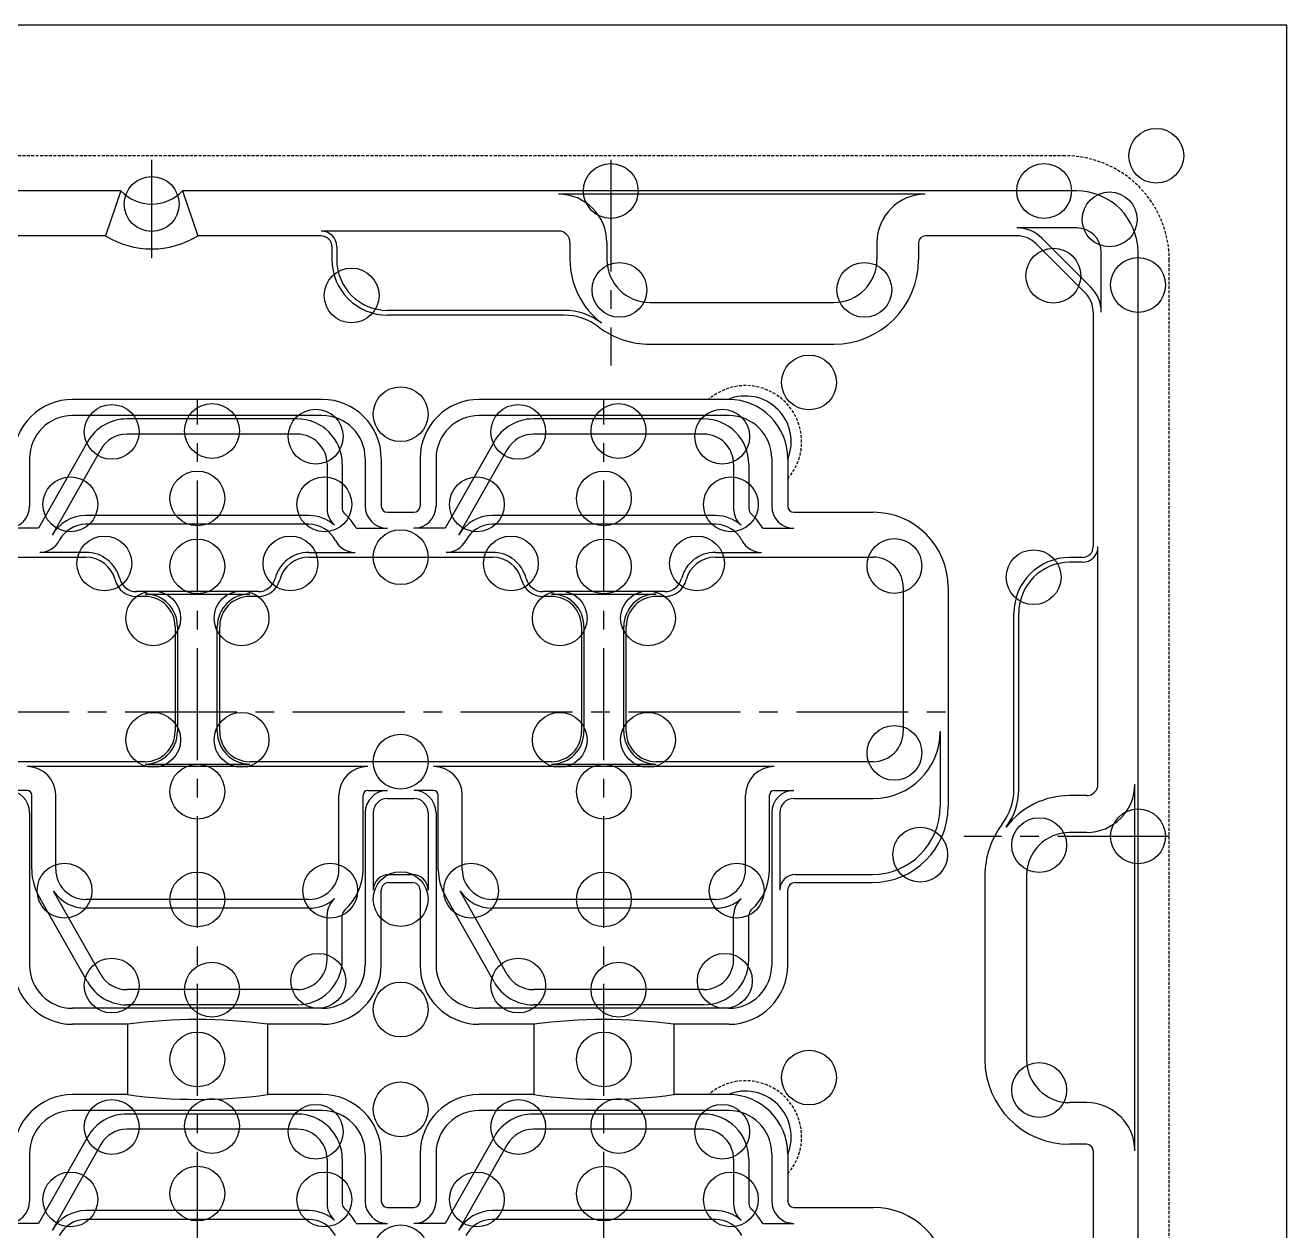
# Model space of a CAD drawing. Extents: x -808 to -24, y -277 to 138.
# Drawn here: x -404.2 to -307.5, y 40.1 to 132.5 of the extents above; entities that cross this region are included whole.
import ezdxf

# ---------------------------------------------------------------- set-up
doc = ezdxf.new("R2010")
doc.units = 0
doc.header["$LTSCALE"] = 0.45
doc.header["$MEASUREMENT"] = 0
doc.linetypes.add('CENTER2', pattern=[28.575, 19.05, -3.175, 3.175, -3.175])
doc.linetypes.add('HIDDENX2', pattern=[0.75, 0.5, -0.25])
for name, color, linetype in [('ANA 10', 7, 'CONTINUOUS'), ('ANA 11.5', 60, 'CONTINUOUS'), ('ANA 12', 6, 'CONTINUOUS'), ('ANA 13', 230, 'CONTINUOUS'), ('ANA 18.5', 30, 'CONTINUOUS'), ('ANA 28', 110, 'CONTINUOUS'), ('ANA 31 Φ8.6x5°U7', 5, 'CONTINUOUS'), ('ANA 33', 4, 'CONTINUOUS'), ('ANA 35', 140, 'CONTINUOUS'), ('ANA NEJI', 1, 'CONTINUOUS'), ('CENTER', 243, 'CENTER2'), ('DETAIL', 6, 'CONTINUOUS'), ('HIDDEN', 5, 'HIDDENX2'), ('LINE', 7, 'CONTINUOUS'), ('LINE1', 30, 'CONTINUOUS'), ('LINE2', 110, 'CONTINUOUS'), ('LINE3', 230, 'CONTINUOUS'), ('LINE6', 60, 'CONTINUOUS'), ('LINE8', 200, 'CONTINUOUS'), ('LINE9', 140, 'CONTINUOUS'), ('SECTION', 31, 'CONTINUOUS'), ('TEXT', 4, 'CONTINUOUS')]:
    doc.layers.add(name, color=color, linetype=linetype)

msp = doc.modelspace()

# ---------------------------------------------------------------- linework, layer by layer
at = {"layer": 'ANA 10'}
for centre in [(-359.3, 119.8), (-326.095, 119.8), (-394.475, 118.8), (-321.0716, 117.6234), (-318.895, 112.6), (-375.4, 91.745), (-398.1042, 91.26149), (-383.8458, 91.26149), (-366.9542, 91.26149), (-352.6958, 91.26149), (-337.56365, 91.07135), (-394.35865, 87.06135), (-387.59135, 87.06135), (-363.20865, 87.06135), (-356.44135, 87.06135), (-394.35865, 77.74865), (-387.59135, 77.74865), (-363.20865, 77.74865), (-356.44135, 77.74865), (-337.56365, 76.74865), (-375.4, 76.075), (-318.895, 70.35), (-375.4, 38.485)]:
    msp.add_circle(centre, 2.1, dxfattribs=at)
at = {"layer": 'ANA 11.5'}
for centre in [(-390.975, 91.03064), (-359.825, 91.03064), (-390.975, 73.77936), (-359.825, 73.77936)]:
    msp.add_circle(centre, 2.1, dxfattribs=at)
at = {"layer": 'ANA 12'}
for centre in [(-358.63345, 112.22155), (-339.86655, 112.22155), (-326.47345, 69.68345), (-326.47345, 50.91655)]:
    msp.add_circle(centre, 2.1, dxfattribs=at)
at = {"layer": 'ANA 13'}
for centre in [(-400.70642, 95.79114), (-390.975, 96.24555), (-381.24358, 95.79114), (-369.55642, 95.79114), (-359.825, 96.24555), (-350.09358, 95.79114), (-401.15135, 66.19365), (-380.79865, 66.19365), (-370.00135, 66.19365), (-349.64865, 66.19365), (-390.975, 65.52), (-359.825, 65.52), (-400.70642, 42.53114), (-390.975, 42.98555), (-381.24358, 42.53114), (-369.55642, 42.53114), (-359.825, 42.98555), (-350.09358, 42.53114)]:
    msp.add_circle(centre, 2.1, dxfattribs=at)
at = {"layer": 'ANA 18.5'}
for centre in [(-397.53816, 101.34058), (-389.85734, 101.41567), (-366.38816, 101.34058), (-358.70734, 101.41567), (-381.90865, 100.97998), (-350.75865, 100.97998), (-397.53816, 58.92306), (-381.70865, 59.28365), (-366.38816, 58.92306), (-350.55865, 59.28365), (-389.85734, 58.61), (-358.70734, 58.61), (-397.53816, 48.08058), (-389.85734, 48.15567), (-381.90865, 47.71998), (-366.38816, 48.08058), (-358.70734, 48.15567), (-350.75865, 47.71998)]:
    msp.add_circle(centre, 2.1, dxfattribs=at)
at = {"layer": 'ANA 28'}
for centre in [(-375.4, 102.69401), (-375.4, 65.5447), (-375.4, 57.08599), (-375.4, 49.43401)]:
    msp.add_circle(centre, 2.1, dxfattribs=at)
at = {"layer": 'ANA 31 Φ8.6x5°U7'}
for centre in [(-344.10758, 105.12983), (-344.10758, 51.86983)]:
    msp.add_circle(centre, 2.1, dxfattribs=at)
at = {"layer": 'ANA 33'}
for centre in [(-325.38626, 113.30874), (-335.589, 68.95304)]:
    msp.add_circle(centre, 2.1, dxfattribs=at)
at = {"layer": 'ANA 35'}
for centre in [(-379.15772, 111.79728), (-326.89772, 90.20772), (-390.975, 53.26), (-359.825, 53.26)]:
    msp.add_circle(centre, 2.1, dxfattribs=at)
at = {"layer": 'ANA NEJI'}
msp.add_circle((-317.5, 122.5), 2.1, dxfattribs=at)
at = {"layer": 'CENTER'}
for p, q in [((-394.475, 114.65638), (-394.475, 122.195)), ((-359.3, 122.195), (-359.3, 106.44006)), ((-390.975, -103.82785), (-390.975, 103.82785)), ((-359.825, -103.82785), (-359.825, 103.82785)), ((-666.54797, 79.89), (-333.45203, 79.89)), ((-316.5, 70.35), (-332.25494, 70.35))]:
    msp.add_line(p, q, dxfattribs=at)
at = {"layer": 'DETAIL'}
for p, q in [((-335.2, 119.55443), (-363.3, 119.55443)), ((-359.6, 115.85443), (-359.6, 114.555)), ((-338.9, 115.85443), (-338.9, 114.555)), ((-356.3, 111.255), (-342.2, 111.255)), ((-319.14057, 46.25), (-319.14057, 74.35)), ((-322.84057, 70.65), (-324.14, 70.65)), ((-327.44, 67.35), (-327.44, 53.25)), ((-322.84057, 49.95), (-324.14, 49.95))]:
    msp.add_line(p, q, dxfattribs=at)
for centre, radius, start, end in [((-363.3, 115.85443), 3.7, 0, 90), ((-335.2, 115.85443), 3.7, 90, 180), ((-356.3, 114.555), 3.3, 180, 270), ((-342.2, 114.555), 3.3, 270, 0), ((-348.97252, 100.59248), 3.5, 337.5764905, 112.4235095), ((-322.84057, 74.35), 3.7, 270, 0), ((-324.14, 67.35), 3.3, 90, 180), ((-324.14, 53.25), 3.3, 180, 270), ((-348.97252, 47.33248), 3.5, 337.5764905, 112.4235095), ((-322.84057, 46.25), 3.7, 0, 90)]:
    msp.add_arc(centre, radius, start, end, dxfattribs=at)
at = {"layer": 'HIDDEN'}
msp.add_lwpolyline([(-671.5, -122.5), (-324.5, -122.5, 0.41421356), (-316.5, -114.5), (-316.5, 114.5, 0.41421356), (-324.5, 122.5), (-671.5, 122.5), (-683.5, 110.5), (-683.5, -110.5)], format="xyb", close=True, dxfattribs=at)
for centre in [(-348.97252, 100.59248), (-348.97252, 47.33248)]:
    msp.add_arc(centre, 4.3, 318.7995848, 131.2004152, dxfattribs=at)
at = {"layer": 'LINE'}
for p, q in [((-396.84143, 119.8), (-398.00713, 116.36203)), ((-392.10857, 119.8), (-390.94287, 116.36203)), ((-413.585, 91.745), (-399.515, 91.745)), ((-382.435, 91.745), (-368.365, 91.745)), ((-351.285, 91.745), (-339.19, 91.745)), ((-336.89, 89.445), (-336.89, 78.375)), ((-394.985, 88.735), (-395.63945, 88.735)), ((-386.31055, 88.735), (-386.965, 88.735)), ((-363.835, 88.735), (-364.48945, 88.735)), ((-355.16055, 88.735), (-355.815, 88.735)), ((-392.685, 86.435), (-392.685, 78.375)), ((-389.265, 78.375), (-389.265, 86.435)), ((-361.535, 86.435), (-361.535, 78.375)), ((-358.115, 78.375), (-358.115, 86.435)), ((-394.985, 76.075), (-418.115, 76.075)), ((-363.835, 76.075), (-386.965, 76.075)), ((-339.19, 76.075), (-355.815, 76.075))]:
    msp.add_line(p, q, dxfattribs=at)
msp.add_lwpolyline([(-692.5, -132.5), (-307.5, -132.5), (-307.5, 132.5), (-692.5, 132.5)], close=True, dxfattribs=at)
for points in [[(-396.84143, 119.8), (-462.45857, 119.8)], [(-323.595, 119.8), (-392.10857, 119.8)]]:
    msp.add_lwpolyline(points, dxfattribs=at)
msp.add_lwpolyline([(-318.895, 37.54143), (-318.895, 115.1, 0.41421356), (-323.595, 119.8)], format="xyb", dxfattribs=at)
for centre, radius, start, end in [((-394.475, 122.1), 3.3, 224.1843852, 315.8156148), ((-399.515, 89.445), 2.3, 14.3296242, 90), ((-382.435, 89.445), 2.3, 90, 165.6703758), ((-368.365, 89.445), 2.3, 14.3296242, 90), ((-351.285, 89.445), 2.3, 90, 165.6703758), ((-339.19, 89.445), 2.3, 0, 90), ((-395.63945, 90.435), 1.7, 194.3296242, 270), ((-386.31055, 90.435), 1.7, 270, 345.6703758), ((-364.48945, 90.435), 1.7, 194.3296242, 270), ((-355.16055, 90.435), 1.7, 270, 345.6703758), ((-394.985, 86.435), 2.3, 0, 90), ((-386.965, 86.435), 2.3, 90, 180), ((-363.835, 86.435), 2.3, 0, 90), ((-355.815, 86.435), 2.3, 90, 180), ((-394.985, 78.375), 2.3, 270, 0), ((-386.965, 78.375), 2.3, 180, 270), ((-363.835, 78.375), 2.3, 270, 0), ((-355.815, 78.375), 2.3, 180, 270), ((-339.19, 78.375), 2.3, 270, 0)]:
    msp.add_arc(centre, radius, start, end, dxfattribs=at)
at = {"layer": 'LINE1'}
for p, q in [((-383.335, 101.17), (-396.37967, 101.17)), ((-352.185, 101.17), (-365.22967, 101.17)), ((-398.38127, 100.00298), (-402.10429, 93.42563)), ((-367.23127, 100.00298), (-370.95429, 93.42563)), ((-381.035, 98.87), (-381.035, 95.4598)), ((-349.885, 98.87), (-349.885, 95.4598)), ((-382.435, 94.93532), (-399.515, 94.93532)), ((-351.285, 94.93532), (-368.365, 94.93532)), ((-398.38127, 59.77702), (-401.9947, 66.16076)), ((-367.23127, 59.77702), (-370.8447, 66.16076)), ((-382.425, 64.84468), (-399.525, 64.84468)), ((-351.275, 64.84468), (-368.375, 64.84468)), ((-381.035, 60.91), (-381.035, 64.31137)), ((-349.885, 60.91), (-349.885, 64.31137)), ((-383.335, 58.61), (-396.37967, 58.61)), ((-352.185, 58.61), (-365.22967, 58.61)), ((-383.335, 47.91), (-396.37967, 47.91)), ((-352.185, 47.91), (-365.22967, 47.91)), ((-398.38127, 46.74298), (-402.10429, 40.16563)), ((-367.23127, 46.74298), (-370.95429, 40.16563)), ((-381.035, 45.61), (-381.035, 42.1998)), ((-349.885, 45.61), (-349.885, 42.1998)), ((-382.435, 41.67532), (-399.515, 41.67532)), ((-351.285, 41.67532), (-368.365, 41.67532))]:
    msp.add_line(p, q, dxfattribs=at)
for centre, radius, start, end in [((-396.37967, 98.87), 2.3, 90, 150.4885014), ((-383.335, 98.87), 2.3, 0, 90), ((-365.22967, 98.87), 2.3, 90, 150.4885014), ((-352.185, 98.87), 2.3, 0, 90), ((-399.515, 91.96), 2.97532, 90, 150.4885014), ((-382.435, 91.96), 2.97532, 48.4665706, 90), ((-379.335, 95.4598), 1.7, 180, 228.4665706), ((-368.365, 91.96), 2.97532, 90, 150.4885014), ((-351.285, 91.96), 2.97532, 48.4665706, 90), ((-348.185, 95.4598), 1.7, 180, 228.4665706), ((-399.525, 67.82), 2.97532, 213.8947944, 270), ((-368.375, 67.82), 2.97532, 213.8947944, 270), ((-382.425, 67.82), 2.97532, 270, 311.369924), ((-379.335, 64.31137), 1.7, 131.369924, 180), ((-351.275, 67.82), 2.97532, 270, 311.369924), ((-348.185, 64.31137), 1.7, 131.369924, 180), ((-383.335, 60.91), 2.3, 270, 0), ((-352.185, 60.91), 2.3, 270, 0), ((-396.37967, 60.91), 2.3, 209.5114986, 270), ((-365.22967, 60.91), 2.3, 209.5114986, 270), ((-396.37967, 45.61), 2.3, 90, 150.4885014), ((-383.335, 45.61), 2.3, 0, 90), ((-365.22967, 45.61), 2.3, 90, 150.4885014), ((-352.185, 45.61), 2.3, 0, 90), ((-399.515, 38.7), 2.97532, 90, 150.4885014), ((-382.435, 38.7), 2.97532, 48.4665706, 90), ((-379.335, 42.1998), 1.7, 180, 228.4665706), ((-368.365, 38.7), 2.97532, 90, 150.4885014), ((-351.285, 38.7), 2.97532, 48.4665706, 90), ((-348.185, 42.1998), 1.7, 180, 228.4665706)]:
    msp.add_arc(centre, radius, start, end, dxfattribs=at)
at = {"layer": 'LINE2'}
for p, q in [((-381.415, 102.6), (-400.535, 102.6)), ((-350.265, 102.6), (-369.385, 102.6)), ((-383.335, 102.33645), (-396.37967, 102.33645)), ((-352.185, 102.33645), (-365.22967, 102.33645)), ((-399.39638, 100.57757), (-403.14493, 93.95512)), ((-368.24638, 100.57757), (-371.99493, 93.95512)), ((-403.835, 99.3), (-403.835, 95.65512)), ((-379.86855, 98.87), (-379.86855, 95.4598)), ((-378.115, 99.3), (-378.115, 95.65512)), ((-372.685, 99.3), (-372.685, 95.65512)), ((-348.71855, 98.87), (-348.71855, 95.4598)), ((-346.965, 99.3), (-346.965, 95.65512)), ((-403.14493, 93.95512), (-405.535, 93.95512)), ((-378.80544, 93.95512), (-376.415, 93.95512)), ((-371.99493, 93.95512), (-374.385, 93.95512)), ((-347.65544, 93.95512), (-345.265, 93.95512)), ((-404.025, 73.86488), (-405.535, 73.86488)), ((-403.66677, 67.82), (-403.66677, 73.50665)), ((-378.28323, 67.82), (-378.28323, 73.50665)), ((-377.925, 73.86488), (-376.415, 73.86488)), ((-372.875, 73.86488), (-374.385, 73.86488)), ((-372.51677, 67.82), (-372.51677, 73.50665)), ((-347.13323, 67.82), (-347.13323, 73.50665)), ((-346.775, 73.86488), (-345.265, 73.86488)), ((-403.835, 72.16488), (-403.835, 60.48)), ((-378.115, 72.16488), (-378.115, 60.48)), ((-372.685, 72.16488), (-372.685, 60.48)), ((-346.965, 72.16488), (-346.965, 60.48)), ((-399.39638, 59.20243), (-402.98964, 65.55052)), ((-368.24638, 59.20243), (-371.83964, 65.55052)), ((-379.86855, 60.91), (-379.86855, 64.31137)), ((-348.71855, 60.91), (-348.71855, 64.31137)), ((-381.415, 57.18), (-400.535, 57.18)), ((-383.335, 57.44355), (-396.37967, 57.44355)), ((-350.265, 57.18), (-369.385, 57.18)), ((-352.185, 57.44355), (-365.22967, 57.44355)), ((-381.415, 49.34), (-400.535, 49.34)), ((-350.265, 49.34), (-369.385, 49.34)), ((-383.335, 49.07645), (-396.37967, 49.07645)), ((-352.185, 49.07645), (-365.22967, 49.07645)), ((-399.39638, 47.31757), (-403.14493, 40.69512)), ((-368.24638, 47.31757), (-371.99493, 40.69512)), ((-403.835, 46.04), (-403.835, 42.39512)), ((-379.86855, 45.61), (-379.86855, 42.1998)), ((-378.115, 46.04), (-378.115, 42.39512)), ((-372.685, 46.04), (-372.685, 42.39512)), ((-348.71855, 45.61), (-348.71855, 42.1998)), ((-346.965, 46.04), (-346.965, 42.39512)), ((-403.14493, 40.69512), (-405.535, 40.69512)), ((-378.80544, 40.69512), (-376.415, 40.69512)), ((-371.99493, 40.69512), (-374.385, 40.69512)), ((-347.65544, 40.69512), (-345.265, 40.69512))]:
    msp.add_line(p, q, dxfattribs=at)
for centre, radius, start, end in [((-400.535, 99.3), 3.3, 90, 180), ((-381.415, 99.3), 3.3, 0, 90), ((-369.385, 99.3), 3.3, 90, 180), ((-350.265, 99.3), 3.3, 0, 90), ((-396.37967, 98.87), 3.46645, 90, 150.4885014), ((-383.335, 98.87), 3.46645, 0, 90), ((-365.22967, 98.87), 3.46645, 90, 150.4885014), ((-352.185, 98.87), 3.46645, 0, 90), ((-405.535, 95.65512), 1.7, 270, 0), ((-379.335, 95.4598), 0.53355, 180, 228.4665706), ((-382.435, 91.96), 4.14177, 28.7969998, 48.4665706), ((-376.415, 95.65512), 1.7, 180, 270), ((-374.385, 95.65512), 1.7, 270, 0), ((-348.185, 95.4598), 0.53355, 180, 228.4665706), ((-351.285, 91.96), 4.14177, 28.7969998, 48.4665706), ((-345.265, 95.65512), 1.7, 180, 270), ((-405.535, 72.16488), 1.7, 0, 90), ((-404.025, 73.50665), 0.35823, 0, 90), ((-377.925, 73.50665), 0.35823, 90, 180), ((-376.415, 72.16488), 1.7, 90, 180), ((-374.385, 72.16488), 1.7, 0, 90), ((-372.875, 73.50665), 0.35823, 0, 90), ((-346.775, 73.50665), 0.35823, 90, 180), ((-345.265, 72.16488), 1.7, 90, 180), ((-399.525, 67.82), 4.14177, 180, 213.2263763), ((-382.425, 67.82), 4.14177, 311.369924, 0), ((-368.375, 67.82), 4.14177, 180, 213.2263763), ((-351.275, 67.82), 4.14177, 311.369924, 0), ((-379.335, 64.31137), 0.53355, 131.369924, 180), ((-348.185, 64.31137), 0.53355, 131.369924, 180), ((-383.335, 60.91), 3.46645, 270, 0), ((-352.185, 60.91), 3.46645, 270, 0), ((-400.535, 60.48), 3.3, 180, 270), ((-381.415, 60.48), 3.3, 270, 0), ((-369.385, 60.48), 3.3, 180, 270), ((-350.265, 60.48), 3.3, 270, 0), ((-396.37967, 60.91), 3.46645, 209.5114986, 270), ((-365.22967, 60.91), 3.46645, 209.5114986, 270), ((-400.535, 46.04), 3.3, 90, 180), ((-381.415, 46.04), 3.3, 0, 90), ((-369.385, 46.04), 3.3, 90, 180), ((-350.265, 46.04), 3.3, 0, 90), ((-396.37967, 45.61), 3.46645, 90, 150.4885014), ((-383.335, 45.61), 3.46645, 0, 90), ((-365.22967, 45.61), 3.46645, 90, 150.4885014), ((-352.185, 45.61), 3.46645, 0, 90), ((-405.535, 42.39512), 1.7, 270, 0), ((-379.335, 42.1998), 0.53355, 180, 228.4665706), ((-382.435, 38.7), 4.14177, 28.7969998, 48.4665706), ((-376.415, 42.39512), 1.7, 180, 270), ((-374.385, 42.39512), 1.7, 270, 0), ((-348.185, 42.1998), 0.53355, 180, 228.4665706), ((-351.285, 38.7), 4.14177, 28.7969998, 48.4665706), ((-345.265, 42.39512), 1.7, 180, 270)]:
    msp.add_arc(centre, radius, start, end, dxfattribs=at)
at = {"layer": 'LINE3'}
for p, q in [((-382.435, 94.26), (-399.515, 94.26)), ((-351.285, 94.26), (-368.365, 94.26)), ((-399.515, 92.11335), (-403.05973, 92.11335)), ((-382.435, 92.11335), (-378.89027, 92.11335)), ((-368.365, 92.11335), (-371.90973, 92.11335)), ((-351.285, 92.11335), (-347.74027, 92.11335)), ((-386.31055, 89.10335), (-395.63945, 89.10335)), ((-355.16055, 89.10335), (-364.48945, 89.10335)), ((-377.925, 75.70665), (-404.025, 75.70665)), ((-346.775, 75.70665), (-372.875, 75.70665)), ((-401.825, 67.82), (-401.825, 73.50665)), ((-380.125, 67.82), (-380.125, 73.50665)), ((-370.675, 67.82), (-370.675, 73.50665)), ((-348.975, 67.82), (-348.975, 73.50665)), ((-382.425, 65.52), (-399.525, 65.52)), ((-351.275, 65.52), (-368.375, 65.52)), ((-382.435, 41), (-399.515, 41)), ((-351.285, 41), (-368.365, 41))]:
    msp.add_line(p, q, dxfattribs=at)
for centre, radius, start, end in [((-399.515, 91.96), 2.3, 90, 152.3972596), ((-382.435, 91.96), 2.3, 27.6027404, 90), ((-368.365, 91.96), 2.3, 90, 152.3972596), ((-351.285, 91.96), 2.3, 27.6027404, 90), ((-403.05973, 93.81335), 1.7, 270, 332.3972596), ((-378.89027, 93.81335), 1.7, 207.6027404, 270), ((-371.90973, 93.81335), 1.7, 270, 332.3972596), ((-347.74027, 93.81335), 1.7, 207.6027404, 270), ((-399.515, 89.445), 2.66835, 14.3296242, 90), ((-382.435, 89.445), 2.66835, 90, 165.6703758), ((-368.365, 89.445), 2.66835, 14.3296242, 90), ((-351.285, 89.445), 2.66835, 90, 165.6703758), ((-395.63945, 90.435), 1.33165, 194.3296242, 270), ((-386.31055, 90.435), 1.33165, 270, 345.6703758), ((-364.48945, 90.435), 1.33165, 194.3296242, 270), ((-355.16055, 90.435), 1.33165, 270, 345.6703758), ((-404.025, 73.50665), 2.2, 0, 90), ((-377.925, 73.50665), 2.2, 90, 180), ((-372.875, 73.50665), 2.2, 0, 90), ((-346.775, 73.50665), 2.2, 90, 180), ((-399.525, 67.82), 2.3, 180, 270), ((-382.425, 67.82), 2.3, 270, 0), ((-368.375, 67.82), 2.3, 180, 270), ((-351.275, 67.82), 2.3, 270, 0), ((-399.515, 38.7), 2.3, 90, 152.3972596), ((-382.435, 38.7), 2.3, 27.6027404, 90), ((-368.365, 38.7), 2.3, 90, 152.3972596), ((-351.285, 38.7), 2.3, 27.6027404, 90)]:
    msp.add_arc(centre, radius, start, end, dxfattribs=at)
at = {"layer": 'LINE6'}
for p, q in [((-394.985, 88.91918), (-386.965, 88.91918)), ((-363.835, 88.91918), (-355.815, 88.91918)), ((-392.50082, 86.435), (-392.50082, 78.375)), ((-389.44918, 78.375), (-389.44918, 86.435)), ((-361.35082, 86.435), (-361.35082, 78.375)), ((-358.29918, 78.375), (-358.29918, 86.435)), ((-394.985, 75.89082), (-386.965, 75.89082)), ((-363.835, 75.89082), (-355.815, 75.89082))]:
    msp.add_line(p, q, dxfattribs=at)
for centre, start, end in [((-394.985, 86.435), 0, 90), ((-386.965, 86.435), 90, 180), ((-363.835, 86.435), 0, 90), ((-355.815, 86.435), 90, 180), ((-394.985, 78.375), 270, 0), ((-386.965, 78.375), 180, 270), ((-363.835, 78.375), 270, 0), ((-355.815, 78.375), 180, 270)]:
    msp.add_arc(centre, 2.48418, start, end, dxfattribs=at)
at = {"layer": 'LINE8'}
for centre, start, end in [((-390.975, 17.04347), 82.1469066, 97.8530934), ((-359.825, 17.04347), 82.1469066, 97.8530934), ((-390.975, 89.47653), 262.1469066, 277.8530934), ((-359.825, 89.47653), 262.1469066, 277.8530934)]:
    msp.add_arc(centre, 39.27704, start, end, dxfattribs=at)
at = {"layer": 'LINE9'}
for p, q in [((-363.3, 116.73039), (-381.5, 116.73039)), ((-380.3, 115.53039), (-380.3, 114.555)), ((-362.42404, 115.85443), (-362.42404, 114.555)), ((-362.87267, 110.655), (-376.4, 110.655)), ((-321.96461, 74.35), (-321.96461, 92.55)), ((-323.16461, 91.35), (-324.14, 91.35)), ((-328.04, 73.92267), (-328.04, 87.45)), ((-322.84057, 73.47404), (-324.14, 73.47404))]:
    msp.add_line(p, q, dxfattribs=at)
for centre, radius, start, end in [((-381.5, 115.53039), 1.2, 0, 90), ((-363.3, 115.85443), 0.87596, 0, 90), ((-376.4, 114.555), 3.9, 180, 270), ((-356.3, 114.555), 6.12404, 180, 232.610638), ((-362.87267, 105.955), 4.7, 52.610638, 90), ((-323.16461, 92.55), 1.2, 270, 0), ((-324.14, 87.45), 3.9, 90, 180), ((-332.74, 73.92267), 4.7, 322.610638, 0), ((-324.14, 67.35), 6.12404, 90, 142.610638), ((-322.84057, 74.35), 0.87596, 270, 0)]:
    msp.add_arc(centre, radius, start, end, dxfattribs=at)
at = {"layer": 'SECTION'}
for p, q in [((-380.66835, 115.53039), (-380.66835, 114.555)), ((-335.7076, 115.85443), (-335.7076, 114.555)), ((-326.69676, 115.75103), (-322.94397, 111.99824)), ((-362.87267, 110.28665), (-376.4, 110.28665)), ((-322.33297, 110.52316), (-322.33297, 92.55)), ((-356.3, 108.0626), (-342.2, 108.0626)), ((-381.415, 103.82785), (-400.535, 103.82785)), ((-350.265, 103.82785), (-369.385, 103.82785)), ((-376.88715, 99.3), (-376.88715, 95.65512)), ((-373.91285, 99.3), (-373.91285, 95.65512)), ((-345.73715, 99.3), (-345.73715, 95.65512)), ((-376.415, 95.18297), (-374.385, 95.18297)), ((-345.265, 95.18297), (-339.19, 95.18297)), ((-323.16461, 91.71835), (-324.14, 91.71835)), ((-333.45203, 89.445), (-333.45203, 72.63)), ((-328.40835, 73.92267), (-328.40835, 87.45)), ((-376.30108, 66.81608), (-374.49892, 66.81608)), ((-345.15108, 66.81608), (-339.26596, 66.81608)), ((-330.6324, 67.35), (-330.6324, 53.25)), ((-376.88715, 60.48), (-376.88715, 66.23)), ((-373.91285, 66.23), (-373.91285, 60.48)), ((-345.73715, 60.48), (-345.73715, 66.23)), ((-396.34156, 55.95215), (-400.535, 55.95215)), ((-396.34156, 55.95215), (-396.34156, 50.56785)), ((-381.415, 55.95215), (-385.60844, 55.95215)), ((-385.60844, 55.95215), (-385.60844, 50.56785)), ((-365.19156, 55.95215), (-369.385, 55.95215)), ((-365.19156, 55.95215), (-365.19156, 50.56785)), ((-350.265, 55.95215), (-354.45844, 55.95215)), ((-354.45844, 55.95215), (-354.45844, 50.56785)), ((-396.34156, 50.56785), (-400.535, 50.56785)), ((-381.415, 50.56785), (-385.60844, 50.56785)), ((-365.19156, 50.56785), (-369.385, 50.56785)), ((-350.265, 50.56785), (-354.45844, 50.56785)), ((-322.84057, 46.7576), (-324.14, 46.7576)), ((-376.88715, 46.04), (-376.88715, 42.39512)), ((-373.91285, 46.04), (-373.91285, 42.39512)), ((-345.73715, 46.04), (-345.73715, 42.39512)), ((-322.33297, 46.25), (-322.33297, 38.70713)), ((-376.415, 41.92297), (-374.385, 41.92297)), ((-345.265, 41.92297), (-339.19, 41.92297))]:
    msp.add_line(p, q, dxfattribs=at)
for points in [[(-398.00713, 116.36203), (-405.55, 116.36203)], [(-381.5, 116.36203), (-390.94287, 116.36203)], [(-328.17184, 116.36203), (-335.2, 116.36203)], [(-322.33297, 46.25), (-322.33297, 38.70713)]]:
    msp.add_lwpolyline(points, dxfattribs=at)
for centre, radius, start, end in [((-394.475, 122.1), 6.73797, 238.3847345, 301.6152655), ((-381.5, 115.53039), 0.83165, 0, 90), ((-335.2, 115.85443), 0.5076, 90, 180), ((-328.17184, 114.27596), 2.08608, 45, 90), ((-376.4, 114.555), 4.26835, 180, 270), ((-342.2, 114.555), 6.4924, 270, 0), ((-324.41904, 110.52316), 2.08608, 360, 45), ((-362.87267, 105.955), 4.33165, 52.610638, 90), ((-356.3, 114.555), 6.4924, 232.610638, 270), ((-400.535, 99.3), 4.52785, 90, 180), ((-381.415, 99.3), 4.52785, 0, 90), ((-369.385, 99.3), 4.52785, 90, 180), ((-350.265, 99.3), 4.52785, 0, 90), ((-376.415, 95.65512), 0.47215, 180, 270), ((-374.385, 95.65512), 0.47215, 270, 0), ((-345.265, 95.65512), 0.47215, 180, 270), ((-339.19, 89.445), 5.73797, 0, 90), ((-323.16461, 92.55), 0.83165, 270, 0), ((-324.14, 87.45), 4.26835, 90, 180), ((-332.74, 73.92267), 4.33165, 322.610638, 0), ((-339.26596, 72.63), 5.81392, 270, 0), ((-324.14, 67.35), 6.4924, 142.610638, 180), ((-376.30108, 66.23), 0.58608, 90, 180), ((-374.49892, 66.23), 0.58608, 0, 90), ((-345.15108, 66.23), 0.58608, 90, 180), ((-400.535, 60.48), 4.52785, 180, 270), ((-381.415, 60.48), 4.52785, 270, 0), ((-369.385, 60.48), 4.52785, 180, 270), ((-350.265, 60.48), 4.52785, 270, 0), ((-324.14, 53.25), 6.4924, 180, 270), ((-400.535, 46.04), 4.52785, 90, 180), ((-381.415, 46.04), 4.52785, 0, 90), ((-369.385, 46.04), 4.52785, 90, 180), ((-350.265, 46.04), 4.52785, 0, 90), ((-322.84057, 46.25), 0.5076, 0, 90), ((-376.415, 42.39512), 0.47215, 180, 270), ((-374.385, 42.39512), 0.47215, 270, 0), ((-345.265, 42.39512), 0.47215, 180, 270), ((-339.19, 36.185), 5.73797, 0, 90)]:
    msp.add_arc(centre, radius, start, end, dxfattribs=at)
at = {"layer": 'TEXT'}
for p, q in [((-323.595, 116.97596), (-328.17184, 116.97596)), ((-326.26265, 116.18514), (-322.50986, 112.43235)), ((-321.71904, 110.52316), (-321.71904, 115.1)), ((-334.06596, 78.375), (-334.06596, 72.63)), ((-376.415, 73.25096), (-374.385, 73.25096)), ((-345.265, 73.25096), (-339.19, 73.25096)), ((-377.50108, 72.16488), (-377.50108, 66.23)), ((-373.29892, 72.16488), (-373.29892, 66.23)), ((-346.35108, 72.16488), (-346.35108, 66.23)), ((-376.30108, 67.43), (-374.49892, 67.43)), ((-345.15108, 67.43), (-339.26596, 67.43))]:
    msp.add_line(p, q, dxfattribs=at)
for centre, radius, start, end in [((-328.17184, 114.27596), 2.7, 45, 90), ((-323.595, 115.1), 1.87596, 0, 90), ((-324.41904, 110.52316), 2.7, 360, 45), ((-339.19, 78.375), 5.12404, 270, 0), ((-376.415, 72.16488), 1.08608, 90, 180), ((-374.385, 72.16488), 1.08608, 0, 90), ((-345.265, 72.16488), 1.08608, 90, 180), ((-339.26596, 72.63), 5.2, 270, 0), ((-376.30108, 66.23), 1.2, 90, 180), ((-374.49892, 66.23), 1.2, 0, 90), ((-345.15108, 66.23), 1.2, 90, 180)]:
    msp.add_arc(centre, radius, start, end, dxfattribs=at)

doc.saveas('drawing.dxf')
